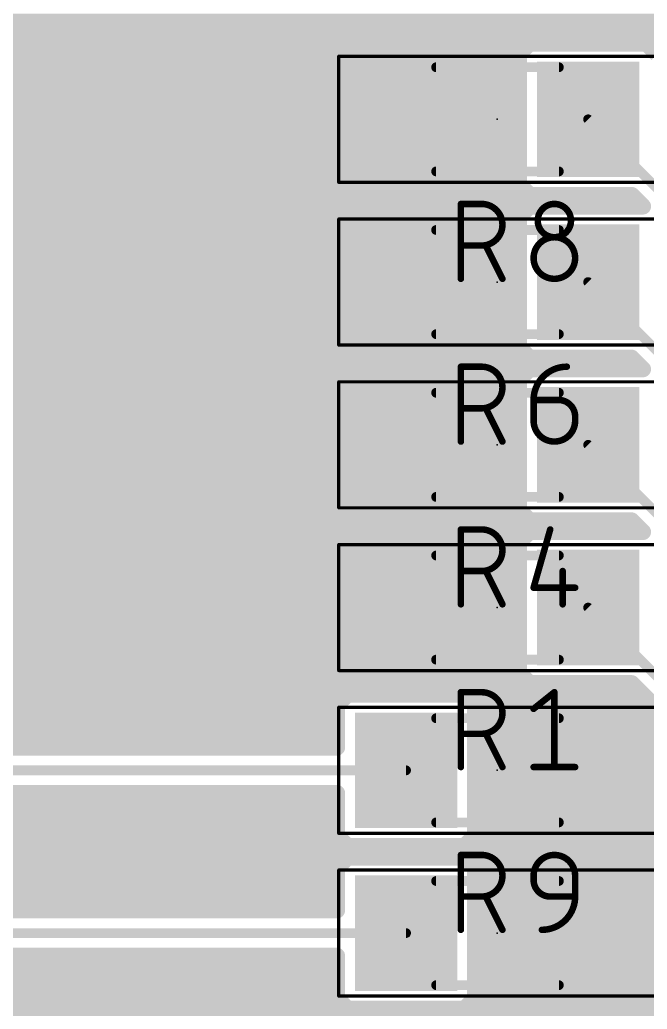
# Model space of a CAD drawing. Extents: x 0.8 to 2.76, y 1.74 to 3.8.
# Drawn here: x 1.206 to 1.592, y 2.253 to 2.861 of the extents above; entities that cross this region are included whole.
import ezdxf

# ---------------------------------------------------------------- set-up
doc = ezdxf.new("R2010")
doc.units = 0
for name, color, linetype in [('1', 14, 'CONTINUOUS'), ('23', 178, 'CONTINUOUS'), ('25', 250, 'CONTINUOUS'), ('39', 14, 'CONTINUOUS'), ('51', 250, 'CONTINUOUS')]:
    doc.layers.add(name, color=color, linetype=linetype)

# ---------------------------------------------------------------- blocks, each defined once
blk = doc.blocks.new('RECT')
blk.add_solid([(-0.5, -0.5), (0.5, -0.5), (-0.5, 0.5), (0.5, 0.5)])

msp = doc.modelspace()

# ---------------------------------------------------------------- linework, layer by layer
at = {"layer": '1'}
for points, const_width in [([(1.05, 2.86), (1.786, 2.86)], 0.01), ([(1.05, 2.85), (1.786, 2.85)], 0.01), ([(1.519932, 2.846492), (1.513488, 2.840048)], 0.01), ([(1.592037, 2.846492), (1.519932, 2.846492)], 0.01), ([(1.59848, 2.840048), (1.592037, 2.846492)], 0.01), ([(1.05, 2.84), (1.513488, 2.84)], 0.01), ([(1.513488, 2.840048), (1.513488, 2.759951)], 0.01), ([(1.179178, 2.83), (1.513488, 2.83)], 0.01), ([(1.182811, 2.82), (1.513488, 2.82)], 0.01), ([(1.182811, 2.81), (1.513488, 2.81)], 0.01), ([(1.182811, 2.8), (1.513488, 2.8)], 0.01), ([(1.555984, 2.8), (1.655984, 2.7)], 0.006), ([(1.182811, 2.79), (1.513488, 2.79)], 0.01), ([(1.182811, 2.78), (1.513488, 2.78)], 0.01), ([(1.179178, 2.77), (1.513488, 2.77)], 0.01), ([(1.05, 2.76), (1.513488, 2.76)], 0.01), ([(1.513488, 2.759951), (1.519932, 2.753508)], 0.01), ([(1.05, 2.75), (1.586185, 2.75)], 0.01), ([(1.519932, 2.753508), (1.582677, 2.753508)], 0.01), ([(1.582677, 2.753508), (1.589693, 2.746492)], 0.01), ([(1.519932, 2.746492), (1.513488, 2.740048)], 0.01), ([(1.589693, 2.746492), (1.519932, 2.746492)], 0.01), ([(1.05, 2.74), (1.513488, 2.74)], 0.01), ([(1.513488, 2.740048), (1.513488, 2.659951)], 0.01), ([(1.179178, 2.73), (1.513488, 2.73)], 0.01), ([(1.182811, 2.72), (1.513488, 2.72)], 0.01), ([(1.182811, 2.71), (1.513488, 2.71)], 0.01), ([(1.182811, 2.7), (1.513488, 2.7)], 0.01), ([(1.555984, 2.7), (1.655984, 2.6)], 0.006), ([(1.182811, 2.69), (1.513488, 2.69)], 0.01), ([(1.182811, 2.68), (1.513488, 2.68)], 0.01), ([(1.179178, 2.67), (1.513488, 2.67)], 0.01), ([(1.05, 2.66), (1.513488, 2.66)], 0.01), ([(1.513488, 2.659951), (1.519932, 2.653508)], 0.01), ([(1.519932, 2.653508), (1.582677, 2.653508)], 0.01), ([(1.582677, 2.653508), (1.589693, 2.646492)], 0.01), ([(1.05, 2.65), (1.586185, 2.65)], 0.01), ([(1.519932, 2.646492), (1.513488, 2.640048)], 0.01), ([(1.589693, 2.646492), (1.519932, 2.646492)], 0.01), ([(1.05, 2.64), (1.513488, 2.64)], 0.01), ([(1.513488, 2.640048), (1.513488, 2.559951)], 0.01), ([(1.179178, 2.63), (1.513488, 2.63)], 0.01), ([(1.182811, 2.62), (1.513488, 2.62)], 0.01), ([(1.182811, 2.61), (1.513488, 2.61)], 0.01), ([(1.182811, 2.6), (1.513488, 2.6)], 0.01), ([(1.555984, 2.6), (1.655984, 2.5)], 0.006), ([(1.182811, 2.59), (1.513488, 2.59)], 0.01), ([(1.182811, 2.58), (1.513488, 2.58)], 0.01), ([(1.179178, 2.57), (1.513488, 2.57)], 0.01), ([(1.05, 2.56), (1.513488, 2.56)], 0.01), ([(1.513488, 2.559951), (1.519932, 2.553508)], 0.01), ([(1.05, 2.55), (1.586185, 2.55)], 0.01), ([(1.519932, 2.553508), (1.582677, 2.553508)], 0.01), ([(1.582677, 2.553508), (1.589693, 2.546492)], 0.01), ([(1.519932, 2.546492), (1.513488, 2.540048)], 0.01), ([(1.589693, 2.546492), (1.519932, 2.546492)], 0.01), ([(1.05, 2.54), (1.513488, 2.54)], 0.01), ([(1.513488, 2.540048), (1.513488, 2.459951)], 0.01), ([(1.179178, 2.53), (1.513488, 2.53)], 0.01), ([(1.182811, 2.52), (1.513488, 2.52)], 0.01), ([(1.182811, 2.51), (1.513488, 2.51)], 0.01), ([(1.182811, 2.5), (1.513488, 2.5)], 0.01), ([(1.555984, 2.5), (1.655984, 2.4)], 0.006), ([(1.182811, 2.49), (1.513488, 2.49)], 0.01), ([(1.182811, 2.48), (1.513488, 2.48)], 0.01), ([(1.179178, 2.47), (1.513488, 2.47)], 0.01), ([(1.05, 2.46), (1.513488, 2.46)], 0.01), ([(1.513488, 2.459951), (1.519932, 2.453508)], 0.01), ([(1.519932, 2.453508), (1.582677, 2.453508)], 0.01), ([(1.582677, 2.453508), (1.641984, 2.394201)], 0.01), ([(1.05, 2.45), (1.586185, 2.45)], 0.01), ([(1.407963, 2.446492), (1.40152, 2.440048)], 0.01), ([(1.480068, 2.446492), (1.407963, 2.446492)], 0.01), ([(1.486512, 2.440048), (1.480068, 2.446492)], 0.01), ([(1.05, 2.44), (1.40152, 2.44)], 0.01), ([(1.40152, 2.440048), (1.40152, 2.414)], 0.01), ([(1.486512, 2.359951), (1.486512, 2.440048)], 0.01), ([(1.486512, 2.44), (1.596185, 2.44)], 0.01), ([(1.179178, 2.43), (1.40152, 2.43)], 0.01), ([(1.486512, 2.43), (1.606185, 2.43)], 0.01), ([(1.182811, 2.42), (1.40152, 2.42)], 0.01), ([(1.486512, 2.42), (1.616185, 2.42)], 0.01), ([(1.40152, 2.414), (1.182811, 2.414)], 0.01), ([(1.486512, 2.41), (1.626185, 2.41)], 0.01), ([(1.05, 2.4), (1.444016, 2.4)], 0.006), ([(1.486512, 2.4), (1.636185, 2.4)], 0.01), ([(1.182811, 2.386), (1.40152, 2.386)], 0.01), ([(1.40152, 2.386), (1.40152, 2.359951)], 0.01), ([(1.486512, 2.39), (1.646185, 2.39)], 0.01), ([(1.182811, 2.38), (1.40152, 2.38)], 0.01), ([(1.486512, 2.38), (1.817189, 2.38)], 0.01), ([(1.179178, 2.37), (1.40152, 2.37)], 0.01), ([(1.486512, 2.37), (1.820821, 2.37)], 0.01), ([(1.064, 2.36), (1.40152, 2.36)], 0.01), ([(1.40152, 2.359951), (1.407963, 2.353508)], 0.01), ([(1.480068, 2.353508), (1.486512, 2.359951)], 0.01), ([(1.486512, 2.36), (1.95152, 2.36)], 0.01), ([(1.064, 2.35), (2.55, 2.35)], 0.01), ([(1.407963, 2.353508), (1.480068, 2.353508)], 0.01), ([(1.407963, 2.346492), (1.40152, 2.340048)], 0.01), ([(1.480068, 2.346492), (1.407963, 2.346492)], 0.01), ([(1.486512, 2.340048), (1.480068, 2.346492)], 0.01), ([(1.064, 2.34), (1.40152, 2.34)], 0.01), ([(1.40152, 2.340048), (1.40152, 2.314)], 0.01), ([(1.486512, 2.259951), (1.486512, 2.340048)], 0.01), ([(1.486512, 2.34), (2.55, 2.34)], 0.01), ([(1.179178, 2.33), (1.40152, 2.33)], 0.01), ([(1.486512, 2.33), (1.820822, 2.33)], 0.01), ([(1.182811, 2.32), (1.40152, 2.32)], 0.01), ([(1.486512, 2.32), (1.817189, 2.32)], 0.01), ([(1.40152, 2.314), (1.182811, 2.314)], 0.01), ([(1.486512, 2.31), (1.817189, 2.31)], 0.01), ([(1.486512, 2.3), (1.817189, 2.3)], 0.01), ([(1.062, 2.3), (1.444016, 2.3)], 0.006), ([(1.486512, 2.29), (1.817189, 2.29)], 0.01), ([(1.182811, 2.286), (1.40152, 2.286)], 0.01), ([(1.40152, 2.286), (1.40152, 2.259951)], 0.01), ([(1.182811, 2.28), (1.40152, 2.28)], 0.01), ([(1.486512, 2.28), (1.817189, 2.28)], 0.01), ([(1.179178, 2.27), (1.40152, 2.27)], 0.01), ([(1.486512, 2.27), (1.820821, 2.27)], 0.01), ([(1.076, 2.26), (1.40152, 2.26)], 0.01), ([(1.40152, 2.259951), (1.407963, 2.253508)], 0.01), ([(1.480068, 2.253508), (1.486512, 2.259951)], 0.01), ([(1.486512, 2.26), (2.336, 2.26)], 0.01), ([(1.407963, 2.253508), (1.480068, 2.253508)], 0.01), ([(1.076, 2.25), (2.336, 2.25)], 0.01)]:
    msp.add_lwpolyline(points, dxfattribs=dict(at, const_width=const_width))
for points, const_width in [([(1.519932, 2.848992, 1), (1.519932, 2.843992)], 0.005), ([(1.521699, 2.844724, 1), (1.518164, 2.84826)], 0.005), ([(1.593804, 2.84826, 1), (1.590269, 2.844724)], 0.005), ([(1.592037, 2.843992, 1), (1.592037, 2.848992)], 0.005), ([(1.515988, 2.840048, 1), (1.510988, 2.840048)], 0.005), ([(1.51172, 2.841816, 1), (1.515256, 2.838281)], 0.005), ([(1.513488, 2.8375, 1), (1.513488, 2.8425)], 0.005), ([(1.513488, 2.8275, 1), (1.513488, 2.8325)], 0.005), ([(1.513488, 2.8175, 1), (1.513488, 2.8225)], 0.005), ([(1.513488, 2.8075, 1), (1.513488, 2.8125)], 0.005), ([(1.513488, 2.7975, 1), (1.513488, 2.8025)], 0.005), ([(1.557045, 2.801061, 1), (1.554924, 2.798939)], 0.003), ([(1.513488, 2.7875, 1), (1.513488, 2.7925)], 0.005), ([(1.513488, 2.7775, 1), (1.513488, 2.7825)], 0.005), ([(1.513488, 2.7675, 1), (1.513488, 2.7725)], 0.005), ([(1.515256, 2.761719, 1), (1.51172, 2.758184)], 0.005), ([(1.510988, 2.759951, 1), (1.515988, 2.759951)], 0.005), ([(1.513488, 2.7575, 1), (1.513488, 2.7625)], 0.005), ([(1.519932, 2.756008, 1), (1.519932, 2.751008)], 0.005), ([(1.518164, 2.75174, 1), (1.521699, 2.755276)], 0.005), ([(1.584445, 2.755276, 1), (1.58091, 2.75174)], 0.005), ([(1.582677, 2.751008, 1), (1.582677, 2.756008)], 0.005), ([(1.586185, 2.7475, 1), (1.586185, 2.7525)], 0.005), ([(1.519932, 2.748992, 1), (1.519932, 2.743992)], 0.005), ([(1.521699, 2.744724, 1), (1.518164, 2.74826)], 0.005), ([(1.587926, 2.744724, 1), (1.591461, 2.74826)], 0.005), ([(1.589693, 2.743992, 1), (1.589693, 2.748992)], 0.005), ([(1.515988, 2.740048, 1), (1.510988, 2.740048)], 0.005), ([(1.51172, 2.741816, 1), (1.515256, 2.738281)], 0.005), ([(1.513488, 2.7375, 1), (1.513488, 2.7425)], 0.005), ([(1.513488, 2.7275, 1), (1.513488, 2.7325)], 0.005), ([(1.513488, 2.7175, 1), (1.513488, 2.7225)], 0.005), ([(1.513488, 2.7075, 1), (1.513488, 2.7125)], 0.005), ([(1.513488, 2.6975, 1), (1.513488, 2.7025)], 0.005), ([(1.557045, 2.701061, 1), (1.554924, 2.698939)], 0.003), ([(1.513488, 2.6875, 1), (1.513488, 2.6925)], 0.005), ([(1.513488, 2.6775, 1), (1.513488, 2.6825)], 0.005), ([(1.513488, 2.6675, 1), (1.513488, 2.6725)], 0.005), ([(1.515256, 2.661719, 1), (1.51172, 2.658184)], 0.005), ([(1.513488, 2.6575, 1), (1.513488, 2.6625)], 0.005), ([(1.510988, 2.659951, 1), (1.515988, 2.659951)], 0.005), ([(1.519932, 2.656008, 1), (1.519932, 2.651008)], 0.005), ([(1.518164, 2.65174, 1), (1.521699, 2.655276)], 0.005), ([(1.584445, 2.655276, 1), (1.58091, 2.65174)], 0.005), ([(1.582677, 2.651008, 1), (1.582677, 2.656008)], 0.005), ([(1.519932, 2.648992, 1), (1.519932, 2.643992)], 0.005), ([(1.521699, 2.644724, 1), (1.518164, 2.64826)], 0.005), ([(1.586185, 2.6475, 1), (1.586185, 2.6525)], 0.005), ([(1.587926, 2.644724, 1), (1.591461, 2.64826)], 0.005), ([(1.589693, 2.643992, 1), (1.589693, 2.648992)], 0.005), ([(1.515988, 2.640048, 1), (1.510988, 2.640048)], 0.005), ([(1.513488, 2.6375, 1), (1.513488, 2.6425)], 0.005), ([(1.51172, 2.641816, 1), (1.515256, 2.638281)], 0.005), ([(1.513488, 2.6275, 1), (1.513488, 2.6325)], 0.005), ([(1.513488, 2.6175, 1), (1.513488, 2.6225)], 0.005), ([(1.513488, 2.6075, 1), (1.513488, 2.6125)], 0.005), ([(1.513488, 2.5975, 1), (1.513488, 2.6025)], 0.005), ([(1.557045, 2.601061, 1), (1.554924, 2.598939)], 0.003), ([(1.513488, 2.5875, 1), (1.513488, 2.5925)], 0.005), ([(1.513488, 2.5775, 1), (1.513488, 2.5825)], 0.005), ([(1.513488, 2.5675, 1), (1.513488, 2.5725)], 0.005), ([(1.515256, 2.561719, 1), (1.51172, 2.558184)], 0.005), ([(1.510988, 2.559951, 1), (1.515988, 2.559951)], 0.005), ([(1.513488, 2.5575, 1), (1.513488, 2.5625)], 0.005), ([(1.519932, 2.556008, 1), (1.519932, 2.551008)], 0.005), ([(1.518164, 2.55174, 1), (1.521699, 2.555276)], 0.005), ([(1.584445, 2.555276, 1), (1.58091, 2.55174)], 0.005), ([(1.582677, 2.551008, 1), (1.582677, 2.556008)], 0.005), ([(1.586185, 2.5475, 1), (1.586185, 2.5525)], 0.005), ([(1.519932, 2.548992, 1), (1.519932, 2.543992)], 0.005), ([(1.521699, 2.544724, 1), (1.518164, 2.54826)], 0.005), ([(1.587926, 2.544724, 1), (1.591461, 2.54826)], 0.005), ([(1.589693, 2.543992, 1), (1.589693, 2.548992)], 0.005), ([(1.515988, 2.540048, 1), (1.510988, 2.540048)], 0.005), ([(1.51172, 2.541816, 1), (1.515256, 2.538281)], 0.005), ([(1.513488, 2.5375, 1), (1.513488, 2.5425)], 0.005), ([(1.513488, 2.5275, 1), (1.513488, 2.5325)], 0.005), ([(1.513488, 2.5175, 1), (1.513488, 2.5225)], 0.005), ([(1.513488, 2.5075, 1), (1.513488, 2.5125)], 0.005), ([(1.513488, 2.4975, 1), (1.513488, 2.5025)], 0.005), ([(1.557045, 2.501061, 1), (1.554924, 2.498939)], 0.003), ([(1.513488, 2.4875, 1), (1.513488, 2.4925)], 0.005), ([(1.513488, 2.4775, 1), (1.513488, 2.4825)], 0.005), ([(1.513488, 2.4675, 1), (1.513488, 2.4725)], 0.005), ([(1.515256, 2.461719, 1), (1.51172, 2.458184)], 0.005), ([(1.510988, 2.459951, 1), (1.515988, 2.459951)], 0.005), ([(1.513488, 2.4575, 1), (1.513488, 2.4625)], 0.005), ([(1.519932, 2.456008, 1), (1.519932, 2.451008)], 0.005), ([(1.518164, 2.45174, 1), (1.521699, 2.455276)], 0.005), ([(1.584445, 2.455276, 1), (1.58091, 2.45174)], 0.005), ([(1.582677, 2.451008, 1), (1.582677, 2.456008)], 0.005), ([(1.407963, 2.448992, 1), (1.407963, 2.443992)], 0.005), ([(1.409731, 2.444724, 1), (1.406195, 2.44826)], 0.005), ([(1.481836, 2.44826, 1), (1.4783, 2.444724)], 0.005), ([(1.480068, 2.443992, 1), (1.480068, 2.448992)], 0.005), ([(1.586185, 2.4475, 1), (1.586185, 2.4525)], 0.005), ([(1.40402, 2.440048, 1), (1.39902, 2.440048)], 0.005), ([(1.399752, 2.441816, 1), (1.403287, 2.438281)], 0.005), ([(1.40152, 2.4375, 1), (1.40152, 2.4425)], 0.005), ([(1.489012, 2.440048, 1), (1.484012, 2.440048)], 0.005), ([(1.486512, 2.4425, 1), (1.486512, 2.4375)], 0.005), ([(1.484744, 2.438281, 1), (1.488279, 2.441816)], 0.005), ([(1.40152, 2.4275, 1), (1.40152, 2.4325)], 0.005), ([(1.486512, 2.4325, 1), (1.486512, 2.4275)], 0.005), ([(1.40152, 2.4175, 1), (1.40152, 2.4225)], 0.005), ([(1.486512, 2.4225, 1), (1.486512, 2.4175)], 0.005), ([(1.39902, 2.414, 1), (1.40402, 2.414)], 0.005), ([(1.40152, 2.4115, 1), (1.40152, 2.4165)], 0.005), ([(1.486512, 2.4125, 1), (1.486512, 2.4075)], 0.005), ([(1.444016, 2.3985, 1), (1.444016, 2.4015)], 0.003), ([(1.486512, 2.4025, 1), (1.486512, 2.3975)], 0.005), ([(1.40402, 2.386, 1), (1.39902, 2.386)], 0.005), ([(1.40152, 2.3835, 1), (1.40152, 2.3885)], 0.005), ([(1.486512, 2.3925, 1), (1.486512, 2.3875)], 0.005), ([(1.40152, 2.3775, 1), (1.40152, 2.3825)], 0.005), ([(1.486512, 2.3825, 1), (1.486512, 2.3775)], 0.005), ([(1.40152, 2.3675, 1), (1.40152, 2.3725)], 0.005), ([(1.486512, 2.3725, 1), (1.486512, 2.3675)], 0.005), ([(1.403287, 2.361719, 1), (1.399752, 2.358184)], 0.005), ([(1.40152, 2.3575, 1), (1.40152, 2.3625)], 0.005), ([(1.486512, 2.3625, 1), (1.486512, 2.3575)], 0.005), ([(1.488279, 2.358184, 1), (1.484744, 2.361719)], 0.005), ([(1.39902, 2.359951, 1), (1.40402, 2.359951)], 0.005), ([(1.484012, 2.359951, 1), (1.489012, 2.359951)], 0.005), ([(1.407963, 2.356008, 1), (1.407963, 2.351008)], 0.005), ([(1.406195, 2.35174, 1), (1.409731, 2.355276)], 0.005), ([(1.4783, 2.355276, 1), (1.481836, 2.35174)], 0.005), ([(1.480068, 2.351008, 1), (1.480068, 2.356008)], 0.005), ([(1.407963, 2.348992, 1), (1.407963, 2.343992)], 0.005), ([(1.409731, 2.344724, 1), (1.406195, 2.34826)], 0.005), ([(1.481836, 2.34826, 1), (1.4783, 2.344724)], 0.005), ([(1.480068, 2.343992, 1), (1.480068, 2.348992)], 0.005), ([(1.40402, 2.340048, 1), (1.39902, 2.340048)], 0.005), ([(1.399752, 2.341816, 1), (1.403287, 2.338281)], 0.005), ([(1.40152, 2.3375, 1), (1.40152, 2.3425)], 0.005), ([(1.489012, 2.340048, 1), (1.484012, 2.340048)], 0.005), ([(1.486512, 2.3425, 1), (1.486512, 2.3375)], 0.005), ([(1.484744, 2.338281, 1), (1.488279, 2.341816)], 0.005), ([(1.40152, 2.3275, 1), (1.40152, 2.3325)], 0.005), ([(1.486512, 2.3325, 1), (1.486512, 2.3275)], 0.005), ([(1.40152, 2.3175, 1), (1.40152, 2.3225)], 0.005), ([(1.486512, 2.3225, 1), (1.486512, 2.3175)], 0.005), ([(1.39902, 2.314, 1), (1.40402, 2.314)], 0.005), ([(1.40152, 2.3115, 1), (1.40152, 2.3165)], 0.005), ([(1.486512, 2.3125, 1), (1.486512, 2.3075)], 0.005), ([(1.486512, 2.3025, 1), (1.486512, 2.2975)], 0.005), ([(1.444016, 2.2985, 1), (1.444016, 2.3015)], 0.003), ([(1.486512, 2.2925, 1), (1.486512, 2.2875)], 0.005), ([(1.40402, 2.286, 1), (1.39902, 2.286)], 0.005), ([(1.40152, 2.2835, 1), (1.40152, 2.2885)], 0.005), ([(1.40152, 2.2775, 1), (1.40152, 2.2825)], 0.005), ([(1.486512, 2.2825, 1), (1.486512, 2.2775)], 0.005), ([(1.40152, 2.2675, 1), (1.40152, 2.2725)], 0.005), ([(1.486512, 2.2725, 1), (1.486512, 2.2675)], 0.005), ([(1.403287, 2.261719, 1), (1.399752, 2.258184)], 0.005), ([(1.39902, 2.259951, 1), (1.40402, 2.259951)], 0.005), ([(1.40152, 2.2575, 1), (1.40152, 2.2625)], 0.005), ([(1.486512, 2.2625, 1), (1.486512, 2.2575)], 0.005), ([(1.484012, 2.259951, 1), (1.489012, 2.259951)], 0.005), ([(1.488279, 2.258184, 1), (1.484744, 2.261719)], 0.005), ([(1.407963, 2.256008, 1), (1.407963, 2.251008)], 0.005), ([(1.406195, 2.25174, 1), (1.409731, 2.255276)], 0.005), ([(1.4783, 2.255276, 1), (1.481836, 2.25174)], 0.005), ([(1.480068, 2.251008, 1), (1.480068, 2.256008)], 0.005)]:
    msp.add_lwpolyline(points, format="xyb", dxfattribs=dict(at, const_width=const_width))
at = {"layer": '23'}
for p in [(1.5, 2.8), (1.5, 2.7), (1.5, 2.6), (1.5, 2.5), (1.5, 2.4), (1.5, 2.3)]:
    msp.add_point(p, dxfattribs=at)
at = {"layer": '25', "const_width": 0.004}
for points in [[(1.477734, 2.702), (1.477734, 2.748)], [(1.477734, 2.748), (1.490512, 2.748)], [(1.490512, 2.722444), (1.477734, 2.722444)], [(1.50329, 2.702), (1.493068, 2.722444)], [(1.477734, 2.602), (1.477734, 2.648)], [(1.477734, 2.648), (1.490512, 2.648)], [(1.522445, 2.627555), (1.537778, 2.627555)], [(1.522445, 2.614778), (1.522445, 2.627555)], [(1.490512, 2.622444), (1.477734, 2.622444)], [(1.50329, 2.602), (1.493068, 2.622444)], [(1.548, 2.617333), (1.548, 2.614778)], [(1.477734, 2.502), (1.477734, 2.548)], [(1.477734, 2.548), (1.490512, 2.548)], [(1.532667, 2.548), (1.522445, 2.512222)], [(1.490512, 2.522444), (1.477734, 2.522444)], [(1.50329, 2.502), (1.493068, 2.522444)], [(1.540333, 2.522444), (1.540333, 2.502)], [(1.522445, 2.512222), (1.548, 2.512222)], [(1.477734, 2.402), (1.477734, 2.448)], [(1.477734, 2.448), (1.490512, 2.448)], [(1.522445, 2.437778), (1.535222, 2.448)], [(1.535222, 2.448), (1.535222, 2.402)], [(1.490512, 2.422444), (1.477734, 2.422444)], [(1.50329, 2.402), (1.493068, 2.422444)], [(1.522445, 2.402), (1.548, 2.402)], [(1.477734, 2.302), (1.477734, 2.348)], [(1.477734, 2.348), (1.490512, 2.348)], [(1.522445, 2.332667), (1.522445, 2.335222)], [(1.548, 2.335222), (1.548, 2.322444)], [(1.490512, 2.322444), (1.477734, 2.322444)], [(1.50329, 2.302), (1.493068, 2.322444)], [(1.548, 2.322444), (1.532667, 2.322444)]]:
    msp.add_lwpolyline(points, dxfattribs=at)
at = {"layer": '25'}
for points, const_width in [([(1.478734, 2.748, 1), (1.476734, 2.748)], 0.002), ([(1.477734, 2.749, 1), (1.477734, 2.747)], 0.002), ([(1.490512, 2.722444, 1), (1.490512, 2.748)], 0.004), ([(1.490512, 2.749, 1), (1.490512, 2.747)], 0.002), ([(1.490512, 2.747, 1), (1.490512, 2.749)], 0.002), ([(1.545444, 2.737778, 1), (1.525, 2.737778)], 0.004), ([(1.525, 2.737778, 1), (1.545445, 2.737778)], 0.004), ([(1.526, 2.737778, 1), (1.524, 2.737778)], 0.002), ([(1.524, 2.737778, 1), (1.526, 2.737778)], 0.002), ([(1.544444, 2.737778, 1), (1.546444, 2.737778)], 0.002), ([(1.546445, 2.737778, 1), (1.544445, 2.737778)], 0.002), ([(1.477734, 2.723444, 1), (1.477734, 2.721444)], 0.002), ([(1.490512, 2.723444, 1), (1.490512, 2.721444)], 0.002), ([(1.490512, 2.721444, 1), (1.490512, 2.723444)], 0.002), ([(1.493962, 2.722892, 1), (1.492173, 2.721997)], 0.002), ([(1.548, 2.714778, 1), (1.522445, 2.714778)], 0.004), ([(1.522444, 2.714778, 1), (1.548, 2.714778)], 0.004), ([(1.523444, 2.714778, 1), (1.521444, 2.714778)], 0.002), ([(1.521445, 2.714778, 1), (1.523445, 2.714778)], 0.002), ([(1.549, 2.714778, 1), (1.547, 2.714778)], 0.002), ([(1.547, 2.714778, 1), (1.549, 2.714778)], 0.002), ([(1.476734, 2.702, 1), (1.478734, 2.702)], 0.002), ([(1.502396, 2.701553, 1), (1.504184, 2.702447)], 0.002), ([(1.478734, 2.648, 1), (1.476734, 2.648)], 0.002), ([(1.477734, 2.649, 1), (1.477734, 2.647)], 0.002), ([(1.490512, 2.622444, 1), (1.490512, 2.648)], 0.004), ([(1.490512, 2.649, 1), (1.490512, 2.647)], 0.002), ([(1.490512, 2.647, 1), (1.490512, 2.649)], 0.002), ([(1.542889, 2.648, 0.414212), (1.522445, 2.627555)], 0.004), ([(1.542889, 2.647, 1), (1.542889, 2.649)], 0.002), ([(1.522445, 2.628555, 1), (1.522445, 2.626555)], 0.002), ([(1.523445, 2.627555, 1), (1.521445, 2.627555)], 0.002), ([(1.521445, 2.627555, 1), (1.523445, 2.627555)], 0.002), ([(1.548, 2.617333, 0.414214), (1.537778, 2.627555)], 0.004), ([(1.537778, 2.628555, 1), (1.537778, 2.626555)], 0.002), ([(1.537778, 2.626555, 1), (1.537778, 2.628555)], 0.002), ([(1.477734, 2.623444, 1), (1.477734, 2.621444)], 0.002), ([(1.490512, 2.623444, 1), (1.490512, 2.621444)], 0.002), ([(1.490512, 2.621444, 1), (1.490512, 2.623444)], 0.002), ([(1.493962, 2.622892, 1), (1.492173, 2.621997)], 0.002), ([(1.522444, 2.614778, 1), (1.548, 2.614778)], 0.004), ([(1.523444, 2.614778, 1), (1.521444, 2.614778)], 0.002), ([(1.521445, 2.614778, 1), (1.523445, 2.614778)], 0.002), ([(1.549, 2.617333, 1), (1.547, 2.617333)], 0.002), ([(1.547, 2.617333, 1), (1.549, 2.617333)], 0.002), ([(1.549, 2.614778, 1), (1.547, 2.614778)], 0.002), ([(1.547, 2.614778, 1), (1.549, 2.614778)], 0.002), ([(1.476734, 2.602, 1), (1.478734, 2.602)], 0.002), ([(1.502396, 2.601553, 1), (1.504184, 2.602447)], 0.002), ([(1.478734, 2.548, 1), (1.476734, 2.548)], 0.002), ([(1.477734, 2.549, 1), (1.477734, 2.547)], 0.002), ([(1.490512, 2.522444, 1), (1.490512, 2.548)], 0.004), ([(1.490512, 2.549, 1), (1.490512, 2.547)], 0.002), ([(1.490512, 2.547, 1), (1.490512, 2.549)], 0.002), ([(1.533628, 2.547725, 1), (1.531705, 2.548275)], 0.002), ([(1.477734, 2.523444, 1), (1.477734, 2.521444)], 0.002), ([(1.490512, 2.523444, 1), (1.490512, 2.521444)], 0.002), ([(1.490512, 2.521444, 1), (1.490512, 2.523444)], 0.002), ([(1.493962, 2.522892, 1), (1.492173, 2.521997)], 0.002), ([(1.541333, 2.522444, 1), (1.539333, 2.522444)], 0.002), ([(1.521483, 2.512497, 1), (1.523406, 2.511947)], 0.002), ([(1.522445, 2.513222, 1), (1.522445, 2.511222)], 0.002), ([(1.548, 2.511222, 1), (1.548, 2.513222)], 0.002), ([(1.476734, 2.502, 1), (1.478734, 2.502)], 0.002), ([(1.502396, 2.501553, 1), (1.504184, 2.502447)], 0.002), ([(1.539333, 2.502, 1), (1.541333, 2.502)], 0.002), ([(1.478734, 2.448, 1), (1.476734, 2.448)], 0.002), ([(1.477734, 2.449, 1), (1.477734, 2.447)], 0.002), ([(1.490512, 2.422444, 1), (1.490512, 2.448)], 0.004), ([(1.490512, 2.449, 1), (1.490512, 2.447)], 0.002), ([(1.490512, 2.447, 1), (1.490512, 2.449)], 0.002), ([(1.536222, 2.448, 1), (1.534222, 2.448)], 0.002), ([(1.535847, 2.447219, 1), (1.534597, 2.448781)], 0.002), ([(1.52182, 2.438559, 1), (1.523069, 2.436997)], 0.002), ([(1.477734, 2.423444, 1), (1.477734, 2.421444)], 0.002), ([(1.490512, 2.423444, 1), (1.490512, 2.421444)], 0.002), ([(1.490512, 2.421444, 1), (1.490512, 2.423444)], 0.002), ([(1.493962, 2.422892, 1), (1.492173, 2.421997)], 0.002), ([(1.476734, 2.402, 1), (1.478734, 2.402)], 0.002), ([(1.502396, 2.401553, 1), (1.504184, 2.402447)], 0.002), ([(1.522445, 2.403, 1), (1.522445, 2.401)], 0.002), ([(1.534222, 2.402, 1), (1.536222, 2.402)], 0.002), ([(1.548, 2.401, 1), (1.548, 2.403)], 0.002), ([(1.478734, 2.348, 1), (1.476734, 2.348)], 0.002), ([(1.477734, 2.349, 1), (1.477734, 2.347)], 0.002), ([(1.490512, 2.322444, 1), (1.490512, 2.348)], 0.004), ([(1.490512, 2.349, 1), (1.490512, 2.347)], 0.002), ([(1.490512, 2.347, 1), (1.490512, 2.349)], 0.002), ([(1.548, 2.335222, 1), (1.522445, 2.335222)], 0.004), ([(1.523445, 2.335222, 1), (1.521445, 2.335222)], 0.002), ([(1.521445, 2.335222, 1), (1.523445, 2.335222)], 0.002), ([(1.522445, 2.332667, 0.414214), (1.532667, 2.322444)], 0.004), ([(1.523445, 2.332667, 1), (1.521445, 2.332667)], 0.002), ([(1.549, 2.335222, 1), (1.547, 2.335222)], 0.002), ([(1.547, 2.335222, 1), (1.549, 2.335222)], 0.002), ([(1.521445, 2.332667, 1), (1.523445, 2.332667)], 0.002), ([(1.477734, 2.323444, 1), (1.477734, 2.321444)], 0.002), ([(1.490512, 2.323444, 1), (1.490512, 2.321444)], 0.002), ([(1.490512, 2.321444, 1), (1.490512, 2.323444)], 0.002), ([(1.493962, 2.322892, 1), (1.492173, 2.321997)], 0.002), ([(1.527556, 2.302, 0.414214), (1.548, 2.322444)], 0.004), ([(1.532667, 2.323444, 1), (1.532667, 2.321444)], 0.002), ([(1.532667, 2.321444, 1), (1.532667, 2.323444)], 0.002), ([(1.549, 2.322444, 1), (1.547, 2.322444)], 0.002), ([(1.547, 2.322444, 1), (1.549, 2.322444)], 0.002), ([(1.548, 2.321444, 1), (1.548, 2.323444)], 0.002), ([(1.476734, 2.302, 1), (1.478734, 2.302)], 0.002), ([(1.502396, 2.301553, 1), (1.504184, 2.302447)], 0.002), ([(1.527556, 2.303, 1), (1.527556, 2.301)], 0.002)]:
    msp.add_lwpolyline(points, format="xyb", dxfattribs=dict(at, const_width=const_width))
at = {"layer": '39', "const_width": 0.002}
for points in [[(1.402638, 2.761299), (1.402638, 2.838701)], [(1.402638, 2.838701), (1.597362, 2.838701)], [(1.597362, 2.761299), (1.402638, 2.761299)], [(1.402638, 2.661299), (1.402638, 2.738701)], [(1.402638, 2.738701), (1.597362, 2.738701)], [(1.597362, 2.661299), (1.402638, 2.661299)], [(1.402638, 2.561299), (1.402638, 2.638701)], [(1.402638, 2.638701), (1.597362, 2.638701)], [(1.597362, 2.561299), (1.402638, 2.561299)], [(1.402638, 2.461299), (1.402638, 2.538701)], [(1.402638, 2.538701), (1.597362, 2.538701)], [(1.597362, 2.461299), (1.402638, 2.461299)], [(1.402638, 2.361299), (1.402638, 2.438701)], [(1.402638, 2.438701), (1.597362, 2.438701)], [(1.597362, 2.361299), (1.402638, 2.361299)], [(1.402638, 2.261299), (1.402638, 2.338701)], [(1.402638, 2.338701), (1.597362, 2.338701)], [(1.597362, 2.261299), (1.402638, 2.261299)]]:
    msp.add_lwpolyline(points, dxfattribs=at)
at = {"layer": '39', "const_width": 0.001}
for points in [[(1.403138, 2.838701, 1), (1.402138, 2.838701)], [(1.402638, 2.839201, 1), (1.402638, 2.838201)], [(1.402638, 2.761799, 1), (1.402638, 2.760799)], [(1.402138, 2.761299, 1), (1.403138, 2.761299)], [(1.403138, 2.738701, 1), (1.402138, 2.738701)], [(1.402638, 2.739201, 1), (1.402638, 2.738201)], [(1.402638, 2.661799, 1), (1.402638, 2.660799)], [(1.402138, 2.661299, 1), (1.403138, 2.661299)], [(1.403138, 2.638701, 1), (1.402138, 2.638701)], [(1.402638, 2.639201, 1), (1.402638, 2.638201)], [(1.402638, 2.561799, 1), (1.402638, 2.560799)], [(1.402138, 2.561299, 1), (1.403138, 2.561299)], [(1.403138, 2.538701, 1), (1.402138, 2.538701)], [(1.402638, 2.539201, 1), (1.402638, 2.538201)], [(1.402638, 2.461799, 1), (1.402638, 2.460799)], [(1.402138, 2.461299, 1), (1.403138, 2.461299)], [(1.403138, 2.438701, 1), (1.402138, 2.438701)], [(1.402638, 2.439201, 1), (1.402638, 2.438201)], [(1.402638, 2.361799, 1), (1.402638, 2.360799)], [(1.402138, 2.361299, 1), (1.403138, 2.361299)], [(1.403138, 2.338701, 1), (1.402138, 2.338701)], [(1.402638, 2.339201, 1), (1.402638, 2.338201)], [(1.402638, 2.261799, 1), (1.402638, 2.260799)], [(1.402138, 2.261299, 1), (1.403138, 2.261299)]]:
    msp.add_lwpolyline(points, format="xyb", dxfattribs=at)
at = {"layer": '51', "const_width": 0.006}
for points in [[(1.4625, 2.832), (1.538, 2.832)], [(1.4625, 2.768), (1.538, 2.768)], [(1.4625, 2.732), (1.538, 2.732)], [(1.4625, 2.668), (1.538, 2.668)], [(1.4625, 2.632), (1.538, 2.632)], [(1.4625, 2.568), (1.538, 2.568)], [(1.4625, 2.532), (1.538, 2.532)], [(1.4625, 2.468), (1.538, 2.468)], [(1.4625, 2.432), (1.538, 2.432)], [(1.4625, 2.368), (1.538, 2.368)], [(1.4625, 2.332), (1.538, 2.332)], [(1.4625, 2.268), (1.538, 2.268)]]:
    msp.add_lwpolyline(points, dxfattribs=at)
at = {"layer": '51', "const_width": 0.003}
for points in [[(1.4625, 2.8335, 1), (1.4625, 2.8305)], [(1.538, 2.8305, 1), (1.538, 2.8335)], [(1.4625, 2.7695, 1), (1.4625, 2.7665)], [(1.538, 2.7665, 1), (1.538, 2.7695)], [(1.4625, 2.7335, 1), (1.4625, 2.7305)], [(1.538, 2.7305, 1), (1.538, 2.7335)], [(1.4625, 2.6695, 1), (1.4625, 2.6665)], [(1.538, 2.6665, 1), (1.538, 2.6695)], [(1.4625, 2.6335, 1), (1.4625, 2.6305)], [(1.538, 2.6305, 1), (1.538, 2.6335)], [(1.4625, 2.5695, 1), (1.4625, 2.5665)], [(1.538, 2.5665, 1), (1.538, 2.5695)], [(1.4625, 2.5335, 1), (1.4625, 2.5305)], [(1.538, 2.5305, 1), (1.538, 2.5335)], [(1.4625, 2.4695, 1), (1.4625, 2.4665)], [(1.538, 2.4665, 1), (1.538, 2.4695)], [(1.4625, 2.4335, 1), (1.4625, 2.4305)], [(1.538, 2.4305, 1), (1.538, 2.4335)], [(1.4625, 2.3695, 1), (1.4625, 2.3665)], [(1.538, 2.3665, 1), (1.538, 2.3695)], [(1.4625, 2.3335, 1), (1.4625, 2.3305)], [(1.538, 2.3305, 1), (1.538, 2.3335)], [(1.4625, 2.2695, 1), (1.4625, 2.2665)], [(1.538, 2.2665, 1), (1.538, 2.2695)]]:
    msp.add_lwpolyline(points, format="xyb", dxfattribs=at)

# ---------------------------------------------------------------- block references
at = {"layer": '1', "xscale": 0.062992, "yscale": 0.070984, "rotation": 180}
for p in [(1.444016, 2.8), (1.555984, 2.8), (1.444016, 2.7), (1.555984, 2.7), (1.444016, 2.6), (1.555984, 2.6), (1.444016, 2.5), (1.555984, 2.5), (1.444016, 2.4), (1.555984, 2.4), (1.444016, 2.3), (1.555984, 2.3)]:
    msp.add_blockref('RECT', p, dxfattribs=at)
at = {"layer": '51', "xscale": 0.029, "yscale": 0.069, "rotation": 180}
for p in [(1.448, 2.8), (1.552, 2.8), (1.448, 2.7), (1.552, 2.7), (1.448, 2.6), (1.552, 2.6), (1.448, 2.5), (1.552, 2.5), (1.448, 2.4), (1.552, 2.4), (1.448, 2.3), (1.552, 2.3)]:
    msp.add_blockref('RECT', p, dxfattribs=at)

doc.saveas('drawing.dxf')
